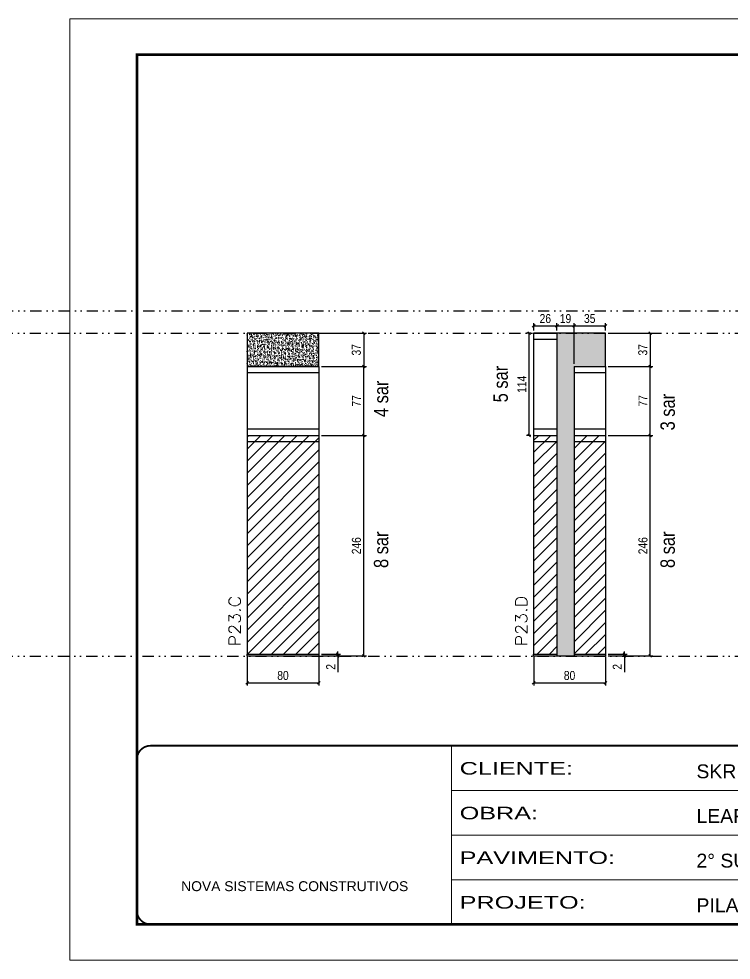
# Model space of a CAD drawing. Extents: x 13513 to 27878, y -21631 to 6985.
# Drawn here: x 17540 to 18334, y -2105 to -1055 of the extents above; entities that cross this region are included whole.
import ezdxf

# ---------------------------------------------------------------- set-up
doc = ezdxf.new("R2010")
doc.units = 0
for name, pattern in [('CONTINUO', [0]), ('DASHED', [0.75, 0.5, -0.25]), ('DIVIDE2', [0.625, 0.25, -0.125, 0, -0.125, 0, -0.125])]:
    doc.linetypes.add(name, pattern=pattern)
for name, color, linetype in [('COTA', 241, 'Continuous'), ('NOMENCLATURA', 7, 'Continuous'), ('Nível', 160, 'Continuous'), ('Painéis', 200, 'Continuous'), ('SARR_2.2x7', 40, 'Continuous')]:
    doc.layers.add(name, color=color, linetype=linetype)
for name, color, linetype, lineweight in [('Folhas', 255, 'Continuous', 9), ('Hachura', 251, 'Continuous', 9), ('SARRAFO DE PRESSAO', 251, 'DASHED', 9), ('Texto Seção', 7, 'Continuous', 15)]:
    doc.layers.add(name, color=color, linetype=linetype, lineweight=lineweight)
doc.styles.add('ARIAL', font='arial.ttf')
doc.styles.add('ARIAL_NARROW', font='ARIALN.TTF', dxfattribs={"height": 0.2})
doc.styles.add('COTA TECNICA', font='techl___.ttf', dxfattribs={"height": 10})
doc.styles.add('COTA TECNICA-50', font='techl___.ttf', dxfattribs={"height": 10})
doc.styles.add('REGUA-120', font='ROMANS.shx', dxfattribs={"height": 15})
doc.styles.add('Tecnologia', font='')
doc.styles.get('Tecnologia').set_extended_font_data('Forgotten Futurist')
doc.dimstyles.new('COTA PAINEL-50', dxfattribs={"dimtxt": 10, "dimasz": 3, "dimexe": 3, "dimexo": 3, "dimgap": 3, "dimtad": 1, "dimdec": 1, "dimzin": 12, "dimdsep": 46, "dimtxsty": 'COTA TECNICA-50', "dimblk1": 'OBLIQUE', "dimblk2": 'OBLIQUE', "dimsah": 1, "dimcen": 0.9, "dimclrd": 4, "dimclre": 4, "dimclrt": 240, "dimadec": 1, "dimazin": 3, "dimtfac": 1, "dimtdec": 1, "dimtmove": 0, "dimatfit": 3, "dimfxl": 1, "dimtolj": 1, "dimtzin": 12, "dimarcsym": 0})
doc.dimstyles.new('PAINEL', dxfattribs={"dimtxt": 10, "dimasz": 3, "dimexe": 3, "dimexo": 3, "dimgap": 3, "dimtad": 1, "dimdec": 1, "dimzin": 12, "dimdsep": 46, "dimtxsty": 'COTA TECNICA', "dimblk1": 'OBLIQUE', "dimblk2": 'OBLIQUE', "dimsah": 1, "dimcen": 0.9, "dimclrd": 4, "dimclre": 4, "dimclrt": 240, "dimadec": 1, "dimazin": 3, "dimtfac": 1, "dimtdec": 1, "dimtmove": 0, "dimatfit": 3, "dimfxl": 1, "dimtolj": 1, "dimtzin": 12, "dimarcsym": 0})

# ---------------------------------------------------------------- blocks, each defined once
blk = doc.blocks.new('9999999999')
at = {"color": 30, "linetype": 'CONTINUO'}
for p, q in [((98564.6, 34230.2), (98564.6, 34429.4)), ((98564.6, 34379.6), (99584, 34379.6)), ((98564.6, 34329.8), (99488, 34329.8)), ((99584, 34329.8), (99488, 34329.8)), ((99488, 34329.8), (99488, 34230.2)), ((98564.6, 34280), (99488, 34280))]:
    blk.add_line(p, q, dxfattribs=at)
at = {"color": 30, "linetype": 'CONTINUO', "const_width": 2}
blk.add_lwpolyline([(99584, 34230.2), (99584, 34414.4, 0.414214), (99569, 34429.4), (98229, 34429.4, 0.414214), (98214, 34414.4), (98214, 34245.2, 0.414214), (98229, 34230.2), (99584, 34230.2)], format="xyb", dxfattribs=at)
at = {"layer": 'Folhas'}
blk.add_lwpolyline([(98139, 34190.2), (99624, 34190.2), (99624, 35240.2), (98139, 35240.2)], close=True, dxfattribs=at)
at = {"layer": 'Folhas', "color": 30, "const_width": 3}
blk.add_lwpolyline([(98214, 34230.2), (99584, 34230.2), (99584, 35200.2), (98214, 35200.2)], close=True, dxfattribs=at)
at = {"color": 7, "linetype": 'Continuous', "ltscale": 5, "style": 'ARIAL'}
for s, height, p in [('SKR', 15.48, (98837.7, 34393.1)), ('LEAF LOEFGREN', 15.483, (98837.7, 34343.3)), ('2° SUBSOLO INFERIOR', 15.483, (98837.7, 34293.5)), ('NOVA SISTEMAS CONSTRUTIVOS', 11.059, (98263.2, 34267.2)), ('PILARES', 15.48, (98837.7, 34243.7))]:
    blk.add_text(s, height=height, dxfattribs=at).set_placement(p)
at = {"layer": 'Folhas', "color": 7, "style": 'Tecnologia', "width": 1.5}
for s, p in [('CLIENTE:', (98573.7, 34397.2)), ('OBRA:', (98573.7, 34347.3)), ('PAVIMENTO:', (98573.7, 34297.5)), ('PROJETO:', (98573.7, 34247.7))]:
    blk.add_text(s, height=14, dxfattribs=at).set_placement(p)
blk = doc.blocks.new('_Oblique')
at = {"color": 0, "linetype": 'ByBlock', "lineweight": -2}
blk.add_line((-0.5, -0.5), (0.5, 0.5), dxfattribs=at)
blk = doc.blocks.new('*D1767')
at = {"layer": 'COTA', "color": 4, "lineweight": -2, "transparency": 16777216}
for p, q in [((17794.7, -1767), (17794.7, -1798.9)), ((17874.7, -1767), (17874.7, -1798.9)), ((17794.7, -1795.9), (17874.7, -1795.9))]:
    blk.add_line(p, q, dxfattribs=at)
at = {"layer": 'Defpoints', "color": 0, "transparency": 16777216}
for p in [(17794.7, -1764), (17874.7, -1764), (17874.7, -1795.9)]:
    blk.add_point(p, dxfattribs=at)
at = {"layer": 'COTA', "color": 4, "lineweight": -2, "transparency": 16777216, "xscale": 3, "yscale": 3, "zscale": 3, "rotation": 180}
blk.add_blockref('_Oblique', (17794.7, -1795.9), dxfattribs=at)
at = {"layer": 'COTA', "color": 4, "lineweight": -2, "transparency": 16777216, "xscale": 3, "yscale": 3, "zscale": 3}
blk.add_blockref('_Oblique', (17874.7, -1795.9), dxfattribs=at)
at = {"layer": 'COTA', "color": 240, "transparency": 16777216, "insert": (17834.7, -1787.8), "char_height": 10, "attachment_point": 5, "style": 'COTA TECNICA'}
blk.add_mtext('\\A1;80', dxfattribs=at)
blk = doc.blocks.new('*D1768')
at = {"layer": 'COTA', "color": 4, "lineweight": -2, "transparency": 16777216}
for p, q in [((17895.9, -1764), (17895.9, -1761)), ((17877.7, -1764), (17898.9, -1764)), ((17877.7, -1766), (17898.9, -1766)), ((17895.9, -1764), (17895.9, -1766)), ((17895.9, -1766), (17895.9, -1784.1))]:
    blk.add_line(p, q, dxfattribs=at)
at = {"layer": 'Defpoints', "color": 0, "transparency": 16777216}
for p in [(17874.7, -1764), (17874.7, -1766), (17895.9, -1764)]:
    blk.add_point(p, dxfattribs=at)
at = {"layer": 'COTA', "color": 4, "lineweight": -2, "transparency": 16777216, "xscale": 3, "yscale": 3, "zscale": 3}
for p, rotation in [((17895.9, -1764), 270), ((17895.9, -1766), 90)]:
    blk.add_blockref('_Oblique', p, dxfattribs=dict(at, rotation=rotation))
at = {"layer": 'COTA', "color": 240, "transparency": 16777216, "insert": (17887.9, -1778.1), "char_height": 10, "attachment_point": 5, "rotation": 90, "style": 'COTA TECNICA-50'}
blk.add_mtext('\\A1;2', dxfattribs=at)
blk = doc.blocks.new('*D1780')
at = {"layer": 'COTA', "color": 4, "linetype": 'ByBlock', "lineweight": -2, "transparency": 16777216}
for p, q in [((17877.7, -1406), (17927.7, -1406)), ((17924.7, -1406), (17924.7, -1443)), ((17877.7, -1443), (17927.7, -1443))]:
    blk.add_line(p, q, dxfattribs=at)
at = {"layer": 'Defpoints', "color": 0, "linetype": 'ByBlock', "transparency": 16777216}
for p in [(17874.7, -1406), (17874.7, -1443), (17924.7, -1443)]:
    blk.add_point(p, dxfattribs=at)
at = {"layer": 'COTA', "color": 4, "linetype": 'ByBlock', "lineweight": -2, "transparency": 16777216, "xscale": 3, "yscale": 3, "zscale": 3}
for p, rotation in [((17924.7, -1406), 90), ((17924.7, -1443), 270)]:
    blk.add_blockref('_Oblique', p, dxfattribs=dict(at, rotation=rotation))
at = {"layer": 'COTA', "color": 240, "linetype": 'ByBlock', "transparency": 16777216, "insert": (17916.5, -1424.5), "char_height": 10, "attachment_point": 5, "rotation": 90, "style": 'COTA TECNICA'}
blk.add_mtext('\\A1;37', dxfattribs=at)
blk = doc.blocks.new('*D1769')
at = {"layer": 'COTA', "color": 4, "lineweight": -2, "transparency": 16777216}
for p, q in [((17877.7, -1520), (17927.7, -1520)), ((17924.7, -1766), (17924.7, -1520)), ((17877.7, -1766), (17927.7, -1766))]:
    blk.add_line(p, q, dxfattribs=at)
at = {"layer": 'Defpoints', "color": 0, "transparency": 16777216}
for p in [(17874.7, -1520), (17924.7, -1520), (17874.7, -1766)]:
    blk.add_point(p, dxfattribs=at)
at = {"layer": 'COTA', "color": 4, "lineweight": -2, "transparency": 16777216, "xscale": 3, "yscale": 3, "zscale": 3}
for p, rotation in [((17924.7, -1520), 90), ((17924.7, -1766), 270)]:
    blk.add_blockref('_Oblique', p, dxfattribs=dict(at, rotation=rotation))
at = {"layer": 'COTA', "color": 240, "transparency": 16777216, "insert": (17916.6, -1643), "char_height": 10, "attachment_point": 5, "rotation": 90, "style": 'COTA TECNICA-50'}
blk.add_mtext('\\A1;246', dxfattribs=at)
blk = doc.blocks.new('*D1781')
at = {"layer": 'COTA', "color": 4, "lineweight": -2, "transparency": 16777216}
for p, q in [((17877.7, -1443), (17927.7, -1443)), ((17924.7, -1520), (17924.7, -1443)), ((17877.7, -1520), (17927.7, -1520))]:
    blk.add_line(p, q, dxfattribs=at)
at = {"layer": 'Defpoints', "color": 0, "transparency": 16777216}
for p in [(17874.7, -1443), (17924.7, -1443), (17874.7, -1520)]:
    blk.add_point(p, dxfattribs=at)
at = {"layer": 'COTA', "color": 4, "lineweight": -2, "transparency": 16777216, "xscale": 3, "yscale": 3, "zscale": 3}
for p, rotation in [((17924.7, -1443), 90), ((17924.7, -1520), 270)]:
    blk.add_blockref('_Oblique', p, dxfattribs=dict(at, rotation=rotation))
at = {"layer": 'COTA', "color": 240, "transparency": 16777216, "insert": (17916.6, -1481.5), "char_height": 10, "attachment_point": 5, "rotation": 90, "style": 'COTA TECNICA'}
blk.add_mtext('\\A1;77', dxfattribs=at)
blk = doc.blocks.new('*D1782')
at = {"layer": 'COTA', "color": 4, "lineweight": -2, "transparency": 16777216}
for p, q in [((18114.2, -1767), (18114.2, -1798.9)), ((18194.2, -1767), (18194.2, -1798.9)), ((18114.2, -1795.9), (18194.2, -1795.9))]:
    blk.add_line(p, q, dxfattribs=at)
at = {"layer": 'Defpoints', "color": 0, "transparency": 16777216}
for p in [(18114.2, -1764), (18194.2, -1764), (18194.2, -1795.9)]:
    blk.add_point(p, dxfattribs=at)
at = {"layer": 'COTA', "color": 4, "lineweight": -2, "transparency": 16777216, "xscale": 3, "yscale": 3, "zscale": 3, "rotation": 180}
blk.add_blockref('_Oblique', (18114.2, -1795.9), dxfattribs=at)
at = {"layer": 'COTA', "color": 4, "lineweight": -2, "transparency": 16777216, "xscale": 3, "yscale": 3, "zscale": 3}
blk.add_blockref('_Oblique', (18194.2, -1795.9), dxfattribs=at)
at = {"layer": 'COTA', "color": 240, "transparency": 16777216, "insert": (18154.2, -1787.8), "char_height": 10, "attachment_point": 5, "style": 'COTA TECNICA'}
blk.add_mtext('\\A1;80', dxfattribs=at)
blk = doc.blocks.new('*D1783')
at = {"layer": 'COTA', "color": 4, "lineweight": -2, "transparency": 16777216}
for p, q in [((18215.4, -1764), (18215.4, -1761)), ((18197.2, -1764), (18218.4, -1764)), ((18197.2, -1766), (18218.4, -1766)), ((18215.4, -1764), (18215.4, -1766)), ((18215.4, -1766), (18215.4, -1784.1))]:
    blk.add_line(p, q, dxfattribs=at)
at = {"layer": 'Defpoints', "color": 0, "transparency": 16777216}
for p in [(18194.2, -1764), (18194.2, -1766), (18215.4, -1764)]:
    blk.add_point(p, dxfattribs=at)
at = {"layer": 'COTA', "color": 4, "lineweight": -2, "transparency": 16777216, "xscale": 3, "yscale": 3, "zscale": 3}
for p, rotation in [((18215.4, -1764), 270), ((18215.4, -1766), 90)]:
    blk.add_blockref('_Oblique', p, dxfattribs=dict(at, rotation=rotation))
at = {"layer": 'COTA', "color": 240, "transparency": 16777216, "insert": (18207.4, -1778.1), "char_height": 10, "attachment_point": 5, "rotation": 90, "style": 'COTA TECNICA-50'}
blk.add_mtext('\\A1;2', dxfattribs=at)
blk = doc.blocks.new('*D1784')
at = {"layer": 'COTA', "color": 4, "lineweight": -2, "transparency": 16777216}
for p, q in [((18197.2, -1520), (18247.2, -1520)), ((18244.2, -1766), (18244.2, -1520)), ((18197.2, -1766), (18247.2, -1766))]:
    blk.add_line(p, q, dxfattribs=at)
at = {"layer": 'Defpoints', "color": 0, "transparency": 16777216}
for p in [(18194.2, -1520), (18244.2, -1520), (18194.2, -1766)]:
    blk.add_point(p, dxfattribs=at)
at = {"layer": 'COTA', "color": 4, "lineweight": -2, "transparency": 16777216, "xscale": 3, "yscale": 3, "zscale": 3}
for p, rotation in [((18244.2, -1520), 90), ((18244.2, -1766), 270)]:
    blk.add_blockref('_Oblique', p, dxfattribs=dict(at, rotation=rotation))
at = {"layer": 'COTA', "color": 240, "transparency": 16777216, "insert": (18236.1, -1643), "char_height": 10, "attachment_point": 5, "rotation": 90, "style": 'COTA TECNICA-50'}
blk.add_mtext('\\A1;246', dxfattribs=at)
blk = doc.blocks.new('*D1785')
at = {"layer": 'COTA', "color": 4, "lineweight": -2, "transparency": 16777216}
for p, q in [((18197.2, -1443), (18247.2, -1443)), ((18244.2, -1520), (18244.2, -1443)), ((18197.2, -1520), (18247.2, -1520))]:
    blk.add_line(p, q, dxfattribs=at)
at = {"layer": 'Defpoints', "color": 0, "transparency": 16777216}
for p in [(18194.2, -1443), (18244.2, -1443), (18194.2, -1520)]:
    blk.add_point(p, dxfattribs=at)
at = {"layer": 'COTA', "color": 4, "lineweight": -2, "transparency": 16777216, "xscale": 3, "yscale": 3, "zscale": 3}
for p, rotation in [((18244.2, -1443), 90), ((18244.2, -1520), 270)]:
    blk.add_blockref('_Oblique', p, dxfattribs=dict(at, rotation=rotation))
at = {"layer": 'COTA', "color": 240, "transparency": 16777216, "insert": (18236.1, -1481.5), "char_height": 10, "attachment_point": 5, "rotation": 90, "style": 'COTA TECNICA'}
blk.add_mtext('\\A1;77', dxfattribs=at)
blk = doc.blocks.new('*D1789')
at = {"layer": 'COTA', "color": 4, "lineweight": -2, "transparency": 16777216}
for p, q in [((18197.2, -1406), (18247.2, -1406)), ((18244.2, -1406), (18244.2, -1443)), ((18197.2, -1443), (18247.2, -1443))]:
    blk.add_line(p, q, dxfattribs=at)
at = {"layer": 'Defpoints', "color": 0, "transparency": 16777216}
for p in [(18194.2, -1406), (18194.2, -1443), (18244.2, -1443)]:
    blk.add_point(p, dxfattribs=at)
at = {"layer": 'COTA', "color": 4, "lineweight": -2, "transparency": 16777216, "xscale": 3, "yscale": 3, "zscale": 3}
for p, rotation in [((18244.2, -1406), 90), ((18244.2, -1443), 270)]:
    blk.add_blockref('_Oblique', p, dxfattribs=dict(at, rotation=rotation))
at = {"layer": 'COTA', "color": 240, "transparency": 16777216, "insert": (18235.9, -1424.5), "char_height": 10, "attachment_point": 5, "rotation": 90, "style": 'COTA TECNICA'}
blk.add_mtext('\\A1;37', dxfattribs=at)
blk = doc.blocks.new('*D1790')
at = {"layer": 'COTA', "color": 4, "lineweight": -2, "transparency": 16777216}
for p, q in [((18111.2, -1406), (18106.2, -1406)), ((18109.2, -1520), (18109.2, -1406)), ((18111.2, -1520), (18106.2, -1520))]:
    blk.add_line(p, q, dxfattribs=at)
at = {"layer": 'Defpoints', "color": 0, "transparency": 16777216}
for p in [(18109.2, -1406), (18114.2, -1406), (18114.2, -1520)]:
    blk.add_point(p, dxfattribs=at)
at = {"layer": 'COTA', "color": 4, "lineweight": -2, "transparency": 16777216, "xscale": 3, "yscale": 3, "zscale": 3}
for p, rotation in [((18109.2, -1406), 90), ((18109.2, -1520), 270)]:
    blk.add_blockref('_Oblique', p, dxfattribs=dict(at, rotation=rotation))
at = {"layer": 'COTA', "color": 240, "transparency": 16777216, "insert": (18101.1, -1463), "char_height": 10, "attachment_point": 5, "rotation": 90, "style": 'COTA TECNICA'}
blk.add_mtext('\\A1;114', dxfattribs=at)
blk = doc.blocks.new('*D1786')
at = {"layer": 'COTA', "color": 4, "lineweight": -2, "transparency": 16777216}
for p, q in [((18114.2, -1403), (18114.2, -1394.8)), ((18140.2, -1403), (18140.2, -1394.8)), ((18114.2, -1397.8), (18140.2, -1397.8))]:
    blk.add_line(p, q, dxfattribs=at)
at = {"layer": 'Defpoints', "color": 0, "transparency": 16777216}
for p in [(18114.2, -1406), (18140.2, -1397.8), (18140.2, -1406)]:
    blk.add_point(p, dxfattribs=at)
at = {"layer": 'COTA', "color": 4, "lineweight": -2, "transparency": 16777216, "xscale": 3, "yscale": 3, "zscale": 3, "rotation": 180}
blk.add_blockref('_Oblique', (18114.2, -1397.8), dxfattribs=at)
at = {"layer": 'COTA', "color": 4, "lineweight": -2, "transparency": 16777216, "xscale": 3, "yscale": 3, "zscale": 3}
blk.add_blockref('_Oblique', (18140.2, -1397.8), dxfattribs=at)
at = {"layer": 'COTA', "color": 240, "transparency": 16777216, "insert": (18127.2, -1389.7), "char_height": 10, "attachment_point": 5, "style": 'COTA TECNICA'}
blk.add_mtext('\\A1;26', dxfattribs=at)
blk = doc.blocks.new('*D1787')
at = {"layer": 'COTA', "color": 4, "lineweight": -2, "transparency": 16777216}
for p, q in [((18140.2, -1403), (18140.2, -1394.8)), ((18159.2, -1440), (18159.2, -1394.8)), ((18140.2, -1397.8), (18159.2, -1397.8))]:
    blk.add_line(p, q, dxfattribs=at)
at = {"layer": 'Defpoints', "color": 0, "transparency": 16777216}
for p in [(18140.2, -1406), (18159.2, -1397.8), (18159.2, -1443)]:
    blk.add_point(p, dxfattribs=at)
at = {"layer": 'COTA', "color": 4, "lineweight": -2, "transparency": 16777216, "xscale": 3, "yscale": 3, "zscale": 3, "rotation": 180}
blk.add_blockref('_Oblique', (18140.2, -1397.8), dxfattribs=at)
at = {"layer": 'COTA', "color": 4, "lineweight": -2, "transparency": 16777216, "xscale": 3, "yscale": 3, "zscale": 3}
blk.add_blockref('_Oblique', (18159.2, -1397.8), dxfattribs=at)
at = {"layer": 'COTA', "color": 240, "transparency": 16777216, "insert": (18149.7, -1389.7), "char_height": 10, "attachment_point": 5, "style": 'COTA TECNICA'}
blk.add_mtext('\\A1;19', dxfattribs=at)
blk = doc.blocks.new('*D1788')
at = {"layer": 'COTA', "color": 4, "lineweight": -2, "transparency": 16777216}
for p, q in [((18159.2, -1440), (18159.2, -1394.8)), ((18194.2, -1403), (18194.2, -1394.8)), ((18159.2, -1397.8), (18194.2, -1397.8))]:
    blk.add_line(p, q, dxfattribs=at)
at = {"layer": 'Defpoints', "color": 0, "transparency": 16777216}
for p in [(18194.2, -1397.8), (18194.2, -1406), (18159.2, -1443)]:
    blk.add_point(p, dxfattribs=at)
at = {"layer": 'COTA', "color": 4, "lineweight": -2, "transparency": 16777216, "xscale": 3, "yscale": 3, "zscale": 3, "rotation": 180}
blk.add_blockref('_Oblique', (18159.2, -1397.8), dxfattribs=at)
at = {"layer": 'COTA', "color": 4, "lineweight": -2, "transparency": 16777216, "xscale": 3, "yscale": 3, "zscale": 3}
blk.add_blockref('_Oblique', (18194.2, -1397.8), dxfattribs=at)
at = {"layer": 'COTA', "color": 240, "transparency": 16777216, "insert": (18176.7, -1389.6), "char_height": 10, "attachment_point": 5, "style": 'COTA TECNICA'}
blk.add_mtext('\\A1;35', dxfattribs=at)

msp = doc.modelspace()

# ---------------------------------------------------------------- hatches: boundary and pattern name
at = {"layer": 'COTA'}
h = msp.add_hatch(dxfattribs=at)
h.set_pattern_fill('AR-CONC', color=256, scale=0.03)
h.set_pattern_definition([(50, (-1000.017, -5718.8755), (5.4655401, -0.4781726), [0.5715, -6.2865]), (355, (-1000.017, -5718.8755), (-1.0573026, 5.7317054), [0.4572, -5.0292175]), (100.451445, (-999.5617, -5718.9154), (4.4082374, 5.2535326), [0.4857003, -5.3427073]), (46.1842, (-1000.017, -5717.3515), (8.1323712, -1.2612698), [0.85725, -9.42975]), (96.635558, (-999.3395, -5717.457), (7.122124, 7.4227837), [0.7285507, -8.0140682]), (351.18415, (-1000.017, -5717.3515), (7.122124, 7.4227837), [0.685799, -7.543792]), (21, (-999.255, -5717.7325), (4.5484317, -3.0679559), [0.5715, -6.2865]), (326, (-999.255, -5717.7325), (1.8540609, 5.525639), [0.4572, -5.0292]), (71.451445, (-998.876, -5717.988), (6.4024926, 2.457683), [0.4857003, -5.3426981]), (37.5, (-1000.0172, -5718.8755), (0.0926581, 2.53665117), [0, -4.96824, 0, -5.1054, 0, -5.04825]), (7.5, (-1000.0172, -5718.8755), (2.00458988, 3.00541724), [0, -2.91084, 0, -4.85394, 0, -1.92405]), (327.5, (-1001.7164, -5718.8755), (4.06771786, -0.17186232), [0, -1.905, 0, -5.9436, 0, -7.8867]), (317.5, (-1002.4784, -5718.8755), (4.44387544, 0.7627947), [0, -2.4765, 0, -3.94716, 0, -5.6007])])
h.paths.add_polyline_path([(17874.73, -1406.02), (17794.73, -1406.02), (17794.73, -1443.02), (17874.73, -1443.02)])
h = msp.add_hatch(dxfattribs=at)
h.set_pattern_fill('AR-CONC', color=256, scale=0.03)
h.set_pattern_definition([(50, (3512.281, -1148.575), (5.4655401, -0.4781726), [0.5715, -6.2865]), (355, (3512.281, -1148.575), (-1.0573026, 5.7317054), [0.4572, -5.0292175]), (100.451445, (3512.7364, -1148.615), (4.4082374, 5.2535326), [0.4857003, -5.3427073]), (46.1842, (3512.281, -1147.051), (8.1323712, -1.2612698), [0.85725, -9.42975]), (96.63556, (3512.959, -1147.156), (7.122124, 7.4227837), [0.7285507, -8.0140682]), (351.18415, (3512.281, -1147.051), (7.122124, 7.4227837), [0.685799, -7.543792]), (21, (3513.043, -1147.432), (4.5484317, -3.067956), [0.5715, -6.2865]), (326, (3513.043, -1147.432), (1.8540609, 5.525639), [0.4572, -5.0292]), (71.451445, (3513.422, -1147.688), (6.4024926, 2.457683), [0.4857003, -5.3426981]), (37.5, (3512.281, -1148.5751), (0.0926581, 2.53665117), [0, -4.96824, 0, -5.1054, 0, -5.04825]), (7.5, (3512.281, -1148.575), (2.0045899, 3.00541724), [0, -2.91084, 0, -4.85394, 0, -1.92405]), (327.5, (3510.5817, -1148.5751), (4.06771786, -0.17186232), [0, -1.905, 0, -5.9436, 0, -7.8867]), (317.5, (3509.8197, -1148.575), (4.4438754, 0.7627947), [0, -2.4765, 0, -3.94716, 0, -5.6007])])
h.paths.add_polyline_path([(18159.18, -1443.02), (18194.18, -1443.02), (18194.18, -1406.02), (18140.18, -1406.02), (18140.18, -1766.02), (18159.18, -1766.02)])
at = {"layer": 'Hachura', "linetype": 'ByBlock'}
h = msp.add_hatch(dxfattribs=at)
h.set_pattern_fill('ANSI31', color=256, scale=3)
h.paths.add_polyline_path([(17874.73, -1519.99), (17794.73, -1519.99), (17794.73, -1764.02), (17874.73, -1764.02)])
h.paths.add_polyline_path([(18114.18, -1764.02), (18140.18, -1764.02), (18140.18, -1519.99), (18114.18, -1519.99)])
h.paths.add_polyline_path([(18159.18, -1764.02), (18194.18, -1764.02), (18194.18, -1519.99), (18159.18, -1519.99)])
h.paths.add_polyline_path([(18505.77, -1519.99), (18470.77, -1519.99), (18470.77, -1764.02), (18505.77, -1764.02)])
h.paths.add_polyline_path([(18524.77, -1764.02), (18550.77, -1764.02), (18550.77, -1519.99), (18524.77, -1519.99)])
h.paths.add_polyline_path([(18793.48, -1764.02), (18819.48, -1764.02), (18819.48, -1519.99), (18793.48, -1519.99)])
h.paths.add_polyline_path([(18838.48, -1764.02), (18873.48, -1764.02), (18873.48, -1519.99), (18838.48, -1519.99)])

# ---------------------------------------------------------------- linework, layer by layer
at = {"layer": 'COTA'}
for p, q in [((18194.18, -1406.02), (18140.18, -1406.02)), ((18194.18, -1443.02), (18194.18, -1406.02))]:
    msp.add_line(p, q, dxfattribs=at)
at = {"layer": 'COTA', "linetype": 'ByBlock'}
msp.add_lwpolyline([(17794.73, -1443.02), (17874.73, -1443.02), (17874.73, -1406.02), (17794.73, -1406.02)], close=True, dxfattribs=at)
at = {"layer": 'Nível', "color": 4, "linetype": 'DIVIDE2', "ltscale": 50}
for p, q in [((16011.97, -1381.02), (19081.97, -1381.02)), ((13526.77, -1406.02), (21431.15, -1406.02)), ((13526.77, -1766.02), (21531.15, -1766.02))]:
    msp.add_line(p, q, dxfattribs=at)
at = {"layer": 'Painéis'}
for p, q in [((18114.18, -1406.02), (18114.18, -1764.02)), ((18114.18, -1406.02), (18140.18, -1406.02)), ((18140.18, -1406.02), (18114.18, -1406.02)), ((18140.18, -1406.02), (18140.18, -1766.02)), ((17794.73, -1443.02), (17794.73, -1764.02)), ((17794.73, -1443.02), (17874.73, -1443.02)), ((17874.73, -1443.02), (17794.73, -1443.02)), ((17874.73, -1443.02), (17874.73, -1764.02)), ((18159.18, -1443.02), (18194.18, -1443.02)), ((18159.18, -1443.02), (18159.18, -1766.02)), ((18194.18, -1443.02), (18194.18, -1764.02)), ((17794.73, -1519.99), (17874.73, -1519.99)), ((18114.18, -1519.99), (18140.18, -1519.99)), ((18159.18, -1519.99), (18194.18, -1519.99)), ((17794.73, -1764.02), (17874.73, -1764.02)), ((17794.73, -1764.02), (17874.73, -1764.02)), ((17794.73, -1766.02), (17794.73, -1764.02)), ((17874.73, -1766.02), (17794.73, -1766.02)), ((17874.73, -1764.02), (17874.73, -1766.02)), ((18114.18, -1764.02), (18140.18, -1764.02)), ((18114.18, -1764.02), (18140.18, -1764.02)), ((18114.18, -1766.02), (18114.18, -1764.02)), ((18194.18, -1766.02), (18114.18, -1766.02)), ((18159.18, -1764.02), (18194.18, -1764.02)), ((18159.18, -1764.02), (18194.18, -1764.02)), ((18194.18, -1764.02), (18194.18, -1766.02))]:
    msp.add_line(p, q, dxfattribs=at)
at = {"layer": 'SARR_2.2x7'}
for p, q in [((18140.18, -1413.02), (18114.18, -1413.02)), ((17874.73, -1450.02), (17794.73, -1450.02)), ((18194.18, -1450.02), (18159.18, -1450.02)), ((17874.73, -1512.99), (17794.73, -1512.99)), ((18140.18, -1512.99), (18114.18, -1512.99)), ((18194.18, -1512.99), (18159.18, -1512.99)), ((17874.73, -1526.99), (17794.73, -1526.99)), ((18140.18, -1526.99), (18114.18, -1526.99)), ((18194.18, -1526.99), (18159.18, -1526.99))]:
    msp.add_line(p, q, dxfattribs=at)

# ---------------------------------------------------------------- block references
at = {"layer": 'SARRAFO DE PRESSAO', "color": 6, "linetype": 'ByBlock'}
msp.add_blockref('9999999999', (-80542.01, -36295.5), dxfattribs=at)

# ---------------------------------------------------------------- texts
at = {"layer": 'NOMENCLATURA', "style": 'ARIAL_NARROW'}
for s, p in [('5 sar', (18085.38, -1483.09)), ('4 sar', (17952.11, -1499.54)), ('3 sar', (18271.57, -1514.4)), ('8 sar', (17952.11, -1667.9)), ('8 sar', (18271.57, -1667.9))]:
    msp.add_text(s, height=16, rotation=90, dxfattribs=at).set_placement(p)
at = {"layer": 'Texto Seção', "style": 'REGUA-120', "width": 1.1}
for s, p in [('P23.C', (17787.48, -1755.25)), ('P23.D', (18106.93, -1755.25))]:
    msp.add_text(s, height=13, rotation=90, dxfattribs=at).set_placement(p)

# ---------------------------------------------------------------- dimensions: what is measured, and where the dimension line sits
at = {"layer": 'COTA'}
for base, p1, p2, picture, middle in [((18140.18, -1397.83), (18114.18, -1406.02), (18140.18, -1406.02), '*D1786', (18127.18, -1389.72)), ((18159.18, -1397.83), (18140.18, -1406.02), (18159.18, -1443.02), '*D1787', (18149.68, -1389.74)), ((18194.18, -1397.83), (18159.18, -1443.02), (18194.18, -1406.02), '*D1788', (18176.68, -1389.61))]:
    dim = msp.add_linear_dim(base=base, p1=p1, p2=p2, dimstyle='PAINEL', dxfattribs=at)
    dim.commit()
    dim.dimension.update_dxf_attribs({"geometry": picture, "text_midpoint": middle})
at = {"layer": 'COTA', "linetype": 'ByBlock'}
dim = msp.add_linear_dim(base=(17924.71, -1443.02), p1=(17874.73, -1406.02), p2=(17874.73, -1443.02), angle=90, dimstyle='PAINEL', dxfattribs=at)
dim.commit()
dim.dimension.update_dxf_attribs({"geometry": '*D1780', "text_midpoint": (17916.5, -1424.52)})
at = {"layer": 'COTA'}
for base, p1, p2, dimstyle, picture, middle in [((18109.17, -1406.02), (18114.18, -1519.99), (18114.18, -1406.02), 'PAINEL', '*D1790', (18109.17, -1463)), ((17895.92, -1764.02), (17874.73, -1766.02), (17874.73, -1764.02), 'COTA PAINEL-50', '*D1768', (17895.92, -1778.07)), ((18215.37, -1764.02), (18194.18, -1766.02), (18194.18, -1764.02), 'COTA PAINEL-50', '*D1783', (18215.37, -1778.07))]:
    dim = msp.add_linear_dim(base=base, p1=p1, p2=p2, angle=90, dimstyle=dimstyle, dxfattribs=at)
    dim.commit()
    dim.dimension.update_dxf_attribs({"geometry": picture, "text_midpoint": middle, "dimtype": 160})
for base, p1, p2, dimstyle, picture, middle in [((18244.17, -1443.02), (18194.18, -1406.02), (18194.18, -1443.02), 'PAINEL', '*D1789', (18235.95, -1424.52)), ((17924.71, -1443.02), (17874.73, -1519.99), (17874.73, -1443.02), 'PAINEL', '*D1781', (17916.64, -1481.5)), ((18244.17, -1443.02), (18194.18, -1519.99), (18194.18, -1443.02), 'PAINEL', '*D1785', (18236.1, -1481.5)), ((17924.71, -1519.99), (17874.73, -1766.02), (17874.73, -1519.99), 'COTA PAINEL-50', '*D1769', (17916.61, -1643)), ((18244.17, -1519.99), (18194.18, -1766.02), (18194.18, -1519.99), 'COTA PAINEL-50', '*D1784', (18236.07, -1643))]:
    dim = msp.add_linear_dim(base=base, p1=p1, p2=p2, angle=90, dimstyle=dimstyle, dxfattribs=at)
    dim.commit()
    dim.dimension.update_dxf_attribs({"geometry": picture, "text_midpoint": middle})
for base, p1, p2, picture, middle in [((17874.73, -1795.91), (17794.73, -1764.02), (17874.73, -1764.02), '*D1767', (17834.73, -1787.79)), ((18194.18, -1795.91), (18114.18, -1764.02), (18194.18, -1764.02), '*D1782', (18154.18, -1787.79))]:
    dim = msp.add_linear_dim(base=base, p1=p1, p2=p2, dimstyle='PAINEL', override={"dimarcsym": 2}, dxfattribs=at)
    dim.commit()
    dim.dimension.update_dxf_attribs({"geometry": picture, "text_midpoint": middle})

doc.saveas('drawing.dxf')
